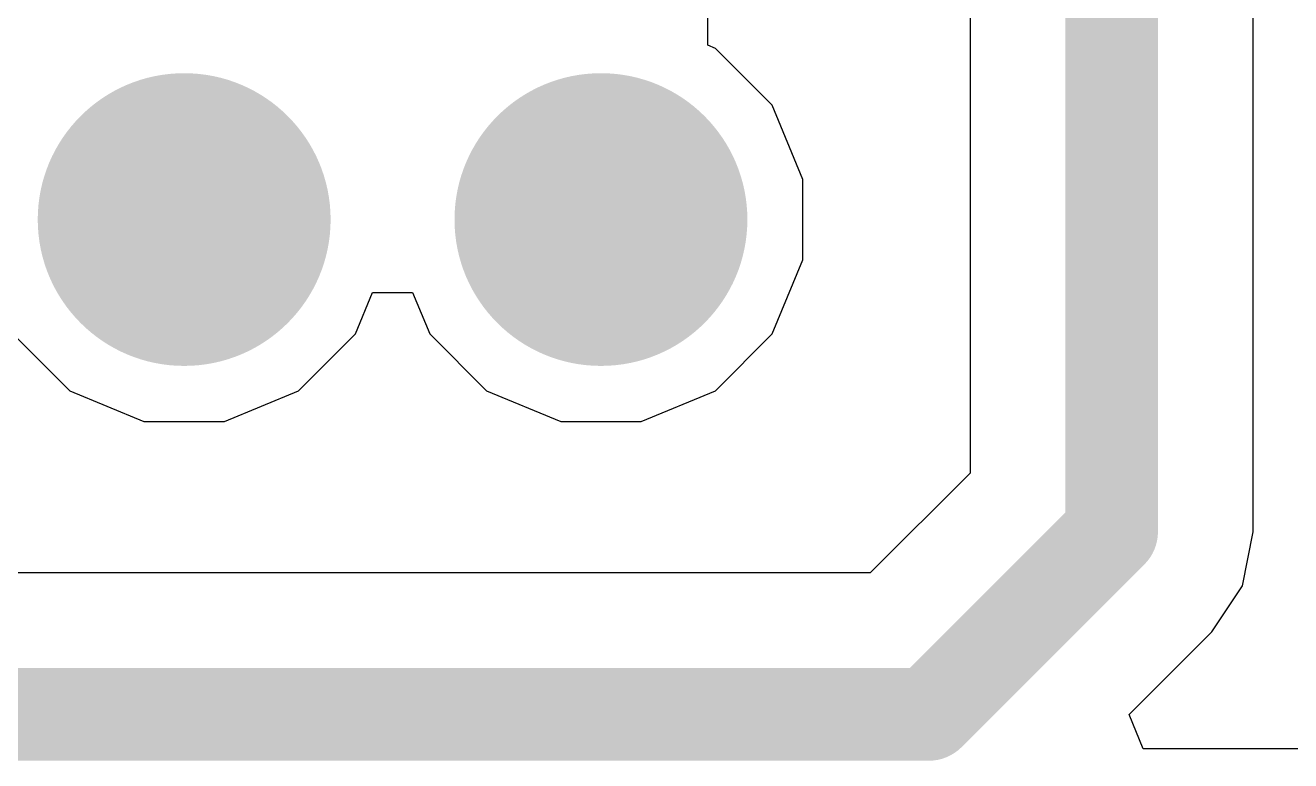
# Model space of a CAD drawing. Header units: inches. Extents: x -4 to 5258, y -4 to 5281.
# Drawn here: x 100.512 to 103.983, y 43.172 to 45.19 of the extents above; entities that cross this region are included whole.
import ezdxf

# ---------------------------------------------------------------- set-up
doc = ezdxf.new("R2010")
doc.units = ezdxf.units.IN
for name, color, linetype in [('Bottom Layer', 5, 'Continuous'), ('Bottom Solder', 6, 'Continuous'), ('Drill Drawing', 1, 'Continuous'), ('Layer 1', 16, 'Continuous'), ('Layer 2', 76, 'Continuous'), ('Top Layer', 1, 'Continuous'), ('Top Solder', 216, 'Continuous'), ('Via Holes', 16, 'Continuous')]:
    doc.layers.add(name, color=color, linetype=linetype)

msp = doc.modelspace()

# ---------------------------------------------------------------- hatches: boundary and pattern name
at = {"layer": 'Bottom Layer'}
h = msp.add_hatch(color=5, dxfattribs=at)
edge = h.paths.add_edge_path()
edge.add_arc((100.948, 44.6568), 0.3, 0, 360)
h = msp.add_hatch(color=5, dxfattribs=at)
edge = h.paths.add_edge_path()
edge.add_arc((102.091, 44.6568), 0.3, 0, 360)
at = {"layer": 'Bottom Solder'}
h = msp.add_hatch(color=6, dxfattribs=at)
edge = h.paths.add_edge_path()
edge.add_arc((100.948, 44.6568), 0.4016, 0, 360)
h = msp.add_hatch(color=6, dxfattribs=at)
edge = h.paths.add_edge_path()
edge.add_arc((102.091, 44.6568), 0.4016, 0, 360)
at = {"layer": 'Layer 1'}
h = msp.add_hatch(color=16, dxfattribs=at)
edge = h.paths.add_edge_path()
edge.add_arc((100.948, 44.6568), 0.3, 0, 360)
h = msp.add_hatch(color=16, dxfattribs=at)
edge = h.paths.add_edge_path()
edge.add_arc((102.091, 44.6568), 0.3, 0, 360)
at = {"layer": 'Layer 2'}
h = msp.add_hatch(color=76, dxfattribs=at)
edge = h.paths.add_edge_path()
edge.add_arc((100.948, 44.6568), 0.3, 0, 360)
h = msp.add_hatch(color=76, dxfattribs=at)
edge = h.paths.add_edge_path()
edge.add_arc((102.091, 44.6568), 0.3, 0, 360)
at = {"layer": 'Top Layer'}
h = msp.add_hatch(color=1, dxfattribs=at)
edge = h.paths.add_edge_path()
edge.add_arc((100.948, 44.6568), 0.3, 0, 360)
h = msp.add_hatch(color=1, dxfattribs=at)
edge = h.paths.add_edge_path()
edge.add_arc((102.091, 44.6568), 0.3, 0, 360)
at = {"layer": 'Top Solder'}
h = msp.add_hatch(color=216, dxfattribs=at)
edge = h.paths.add_edge_path()
edge.add_arc((100.948, 44.6568), 0.4016, 0, 360)
h = msp.add_hatch(color=216, dxfattribs=at)
edge = h.paths.add_edge_path()
edge.add_arc((102.091, 44.6568), 0.4016, 0, 360)
at = {"layer": 'Via Holes'}
h = msp.add_hatch(color=7, dxfattribs=at)
edge = h.paths.add_edge_path()
edge.add_arc((100.948, 44.6568), 0.15, 0, 360)
h = msp.add_hatch(color=7, dxfattribs=at)
edge = h.paths.add_edge_path()
edge.add_arc((102.091, 44.6568), 0.15, 0, 360)

# ---------------------------------------------------------------- linework, layer by layer
at = {"layer": 'Drill Drawing'}
for points in [[(100.821, 44.7838, 0.0508, 0.0508, 0), (100.821, 44.9108, 0.0508, 0.0508, 0)], [(100.821, 44.9108, 0.0508, 0.0508, 0), (101.075, 44.9108, 0.0508, 0.0508, 0)], [(101.075, 44.7838, 0.0508, 0.0508, 0), (101.075, 44.9108, 0.0508, 0.0508, 0)], [(101.964, 44.7838, 0.0508, 0.0508, 0), (101.964, 44.9108, 0.0508, 0.0508, 0)], [(101.964, 44.9108, 0.0508, 0.0508, 0), (102.218, 44.9108, 0.0508, 0.0508, 0)], [(102.218, 44.7838, 0.0508, 0.0508, 0), (102.218, 44.9108, 0.0508, 0.0508, 0)], [(100.694, 44.5298, 0.0508, 0.0508, 0), (100.694, 44.7838, 0.0508, 0.0508, 0)], [(100.694, 44.7838, 0.0508, 0.0508, 0), (100.821, 44.7838, 0.0508, 0.0508, 0)], [(100.8718, 44.733, 0.0508, 0.0508, 0), (100.8718, 44.8092, 0.0508, 0.0508, 0)], [(100.8718, 44.8092, 0.0508, 0.0508, 0), (101.0242, 44.8092, 0.0508, 0.0508, 0)], [(101.0242, 44.733, 0.0508, 0.0508, 0), (101.0242, 44.8092, 0.0508, 0.0508, 0)], [(101.075, 44.7838, 0.0508, 0.0508, 0), (101.202, 44.7838, 0.0508, 0.0508, 0)], [(101.202, 44.5298, 0.0508, 0.0508, 0), (101.202, 44.7838, 0.0508, 0.0508, 0)], [(101.837, 44.5298, 0.0508, 0.0508, 0), (101.837, 44.7838, 0.0508, 0.0508, 0)], [(101.837, 44.7838, 0.0508, 0.0508, 0), (101.964, 44.7838, 0.0508, 0.0508, 0)], [(102.0148, 44.733, 0.0508, 0.0508, 0), (102.0148, 44.8092, 0.0508, 0.0508, 0)], [(102.0148, 44.8092, 0.0508, 0.0508, 0), (102.1672, 44.8092, 0.0508, 0.0508, 0)], [(102.1672, 44.733, 0.0508, 0.0508, 0), (102.1672, 44.8092, 0.0508, 0.0508, 0)], [(102.218, 44.7838, 0.0508, 0.0508, 0), (102.345, 44.7838, 0.0508, 0.0508, 0)], [(102.345, 44.5298, 0.0508, 0.0508, 0), (102.345, 44.7838, 0.0508, 0.0508, 0)], [(100.7956, 44.5806, 0.0508, 0.0508, 0), (100.7956, 44.733, 0.0508, 0.0508, 0)], [(100.7956, 44.733, 0.0508, 0.0508, 0), (100.8718, 44.733, 0.0508, 0.0508, 0)], [(101.0242, 44.733, 0.0508, 0.0508, 0), (101.1004, 44.733, 0.0508, 0.0508, 0)], [(101.1004, 44.5806, 0.0508, 0.0508, 0), (101.1004, 44.733, 0.0508, 0.0508, 0)], [(101.9386, 44.5806, 0.0508, 0.0508, 0), (101.9386, 44.733, 0.0508, 0.0508, 0)], [(101.9386, 44.733, 0.0508, 0.0508, 0), (102.0148, 44.733, 0.0508, 0.0508, 0)], [(102.1672, 44.733, 0.0508, 0.0508, 0), (102.2434, 44.733, 0.0508, 0.0508, 0)], [(102.2434, 44.5806, 0.0508, 0.0508, 0), (102.2434, 44.733, 0.0508, 0.0508, 0)], [(100.7956, 44.5806, 0.0508, 0.0508, 0), (100.8718, 44.5806, 0.0508, 0.0508, 0)], [(100.8718, 44.5044, 0.0508, 0.0508, 0), (100.8718, 44.5806, 0.0508, 0.0508, 0)], [(101.0242, 44.5806, 0.0508, 0.0508, 0), (101.1004, 44.5806, 0.0508, 0.0508, 0)], [(101.0242, 44.5044, 0.0508, 0.0508, 0), (101.0242, 44.5806, 0.0508, 0.0508, 0)], [(101.9386, 44.5806, 0.0508, 0.0508, 0), (102.0148, 44.5806, 0.0508, 0.0508, 0)], [(102.0148, 44.5044, 0.0508, 0.0508, 0), (102.0148, 44.5806, 0.0508, 0.0508, 0)], [(102.1672, 44.5806, 0.0508, 0.0508, 0), (102.2434, 44.5806, 0.0508, 0.0508, 0)], [(102.1672, 44.5044, 0.0508, 0.0508, 0), (102.1672, 44.5806, 0.0508, 0.0508, 0)], [(100.694, 44.5298, 0.0508, 0.0508, 0), (100.821, 44.5298, 0.0508, 0.0508, 0)], [(100.821, 44.4028, 0.0508, 0.0508, 0), (100.821, 44.5298, 0.0508, 0.0508, 0)], [(100.8718, 44.5044, 0.0508, 0.0508, 0), (101.0242, 44.5044, 0.0508, 0.0508, 0)], [(101.075, 44.5298, 0.0508, 0.0508, 0), (101.202, 44.5298, 0.0508, 0.0508, 0)], [(101.075, 44.4028, 0.0508, 0.0508, 0), (101.075, 44.5298, 0.0508, 0.0508, 0)], [(101.837, 44.5298, 0.0508, 0.0508, 0), (101.964, 44.5298, 0.0508, 0.0508, 0)], [(101.964, 44.4028, 0.0508, 0.0508, 0), (101.964, 44.5298, 0.0508, 0.0508, 0)], [(102.0148, 44.5044, 0.0508, 0.0508, 0), (102.1672, 44.5044, 0.0508, 0.0508, 0)], [(102.218, 44.5298, 0.0508, 0.0508, 0), (102.345, 44.5298, 0.0508, 0.0508, 0)], [(102.218, 44.4028, 0.0508, 0.0508, 0), (102.218, 44.5298, 0.0508, 0.0508, 0)], [(100.821, 44.4028, 0.0508, 0.0508, 0), (101.075, 44.4028, 0.0508, 0.0508, 0)], [(101.964, 44.4028, 0.0508, 0.0508, 0), (102.218, 44.4028, 0.0508, 0.0508, 0)]]:
    msp.add_lwpolyline(points, format="xyseb", dxfattribs=at)
for points in [[(100.8083, 44.9108, 0.0254, 0.0254, 1), (100.8337, 44.9108, 0.0254, 0.0254, 1)], [(100.8083, 44.9108, 0.0254, 0.0254, 1), (100.8337, 44.9108, 0.0254, 0.0254, 1)], [(101.0623, 44.9108, 0.0254, 0.0254, 1), (101.0877, 44.9108, 0.0254, 0.0254, 1)], [(101.0623, 44.9108, 0.0254, 0.0254, 1), (101.0877, 44.9108, 0.0254, 0.0254, 1)], [(101.9513, 44.9108, 0.0254, 0.0254, 1), (101.9767, 44.9108, 0.0254, 0.0254, 1)], [(101.9513, 44.9108, 0.0254, 0.0254, 1), (101.9767, 44.9108, 0.0254, 0.0254, 1)], [(102.2053, 44.9108, 0.0254, 0.0254, 1), (102.2307, 44.9108, 0.0254, 0.0254, 1)], [(102.2053, 44.9108, 0.0254, 0.0254, 1), (102.2307, 44.9108, 0.0254, 0.0254, 1)], [(100.6813, 44.7838, 0.0254, 0.0254, 1), (100.7067, 44.7838, 0.0254, 0.0254, 1)], [(100.6813, 44.7838, 0.0254, 0.0254, 1), (100.7067, 44.7838, 0.0254, 0.0254, 1)], [(100.8083, 44.7838, 0.0254, 0.0254, 1), (100.8337, 44.7838, 0.0254, 0.0254, 1)], [(100.8083, 44.7838, 0.0254, 0.0254, 1), (100.8337, 44.7838, 0.0254, 0.0254, 1)], [(100.8591, 44.8092, 0.0254, 0.0254, 1), (100.8845, 44.8092, 0.0254, 0.0254, 1)], [(100.8591, 44.8092, 0.0254, 0.0254, 1), (100.8845, 44.8092, 0.0254, 0.0254, 1)], [(101.0115, 44.8092, 0.0254, 0.0254, 1), (101.0369, 44.8092, 0.0254, 0.0254, 1)], [(101.0115, 44.8092, 0.0254, 0.0254, 1), (101.0369, 44.8092, 0.0254, 0.0254, 1)], [(101.0623, 44.7838, 0.0254, 0.0254, 1), (101.0877, 44.7838, 0.0254, 0.0254, 1)], [(101.0623, 44.7838, 0.0254, 0.0254, 1), (101.0877, 44.7838, 0.0254, 0.0254, 1)], [(101.1893, 44.7838, 0.0254, 0.0254, 1), (101.2147, 44.7838, 0.0254, 0.0254, 1)], [(101.1893, 44.7838, 0.0254, 0.0254, 1), (101.2147, 44.7838, 0.0254, 0.0254, 1)], [(101.8243, 44.7838, 0.0254, 0.0254, 1), (101.8497, 44.7838, 0.0254, 0.0254, 1)], [(101.8243, 44.7838, 0.0254, 0.0254, 1), (101.8497, 44.7838, 0.0254, 0.0254, 1)], [(101.9513, 44.7838, 0.0254, 0.0254, 1), (101.9767, 44.7838, 0.0254, 0.0254, 1)], [(101.9513, 44.7838, 0.0254, 0.0254, 1), (101.9767, 44.7838, 0.0254, 0.0254, 1)], [(102.0021, 44.8092, 0.0254, 0.0254, 1), (102.0275, 44.8092, 0.0254, 0.0254, 1)], [(102.0021, 44.8092, 0.0254, 0.0254, 1), (102.0275, 44.8092, 0.0254, 0.0254, 1)], [(102.1545, 44.8092, 0.0254, 0.0254, 1), (102.1799, 44.8092, 0.0254, 0.0254, 1)], [(102.1545, 44.8092, 0.0254, 0.0254, 1), (102.1799, 44.8092, 0.0254, 0.0254, 1)], [(102.2053, 44.7838, 0.0254, 0.0254, 1), (102.2307, 44.7838, 0.0254, 0.0254, 1)], [(102.2053, 44.7838, 0.0254, 0.0254, 1), (102.2307, 44.7838, 0.0254, 0.0254, 1)], [(102.3323, 44.7838, 0.0254, 0.0254, 1), (102.3577, 44.7838, 0.0254, 0.0254, 1)], [(102.3323, 44.7838, 0.0254, 0.0254, 1), (102.3577, 44.7838, 0.0254, 0.0254, 1)], [(100.7829, 44.733, 0.0254, 0.0254, 1), (100.8083, 44.733, 0.0254, 0.0254, 1)], [(100.7829, 44.733, 0.0254, 0.0254, 1), (100.8083, 44.733, 0.0254, 0.0254, 1)], [(100.8591, 44.733, 0.0254, 0.0254, 1), (100.8845, 44.733, 0.0254, 0.0254, 1)], [(100.8591, 44.733, 0.0254, 0.0254, 1), (100.8845, 44.733, 0.0254, 0.0254, 1)], [(101.0115, 44.733, 0.0254, 0.0254, 1), (101.0369, 44.733, 0.0254, 0.0254, 1)], [(101.0115, 44.733, 0.0254, 0.0254, 1), (101.0369, 44.733, 0.0254, 0.0254, 1)], [(101.0877, 44.733, 0.0254, 0.0254, 1), (101.1131, 44.733, 0.0254, 0.0254, 1)], [(101.0877, 44.733, 0.0254, 0.0254, 1), (101.1131, 44.733, 0.0254, 0.0254, 1)], [(101.9259, 44.733, 0.0254, 0.0254, 1), (101.9513, 44.733, 0.0254, 0.0254, 1)], [(101.9259, 44.733, 0.0254, 0.0254, 1), (101.9513, 44.733, 0.0254, 0.0254, 1)], [(102.0021, 44.733, 0.0254, 0.0254, 1), (102.0275, 44.733, 0.0254, 0.0254, 1)], [(102.0021, 44.733, 0.0254, 0.0254, 1), (102.0275, 44.733, 0.0254, 0.0254, 1)], [(102.1545, 44.733, 0.0254, 0.0254, 1), (102.1799, 44.733, 0.0254, 0.0254, 1)], [(102.1545, 44.733, 0.0254, 0.0254, 1), (102.1799, 44.733, 0.0254, 0.0254, 1)], [(102.2307, 44.733, 0.0254, 0.0254, 1), (102.2561, 44.733, 0.0254, 0.0254, 1)], [(102.2307, 44.733, 0.0254, 0.0254, 1), (102.2561, 44.733, 0.0254, 0.0254, 1)], [(100.7829, 44.5806, 0.0254, 0.0254, 1), (100.8083, 44.5806, 0.0254, 0.0254, 1)], [(100.7829, 44.5806, 0.0254, 0.0254, 1), (100.8083, 44.5806, 0.0254, 0.0254, 1)], [(100.8591, 44.5806, 0.0254, 0.0254, 1), (100.8845, 44.5806, 0.0254, 0.0254, 1)], [(100.8591, 44.5806, 0.0254, 0.0254, 1), (100.8845, 44.5806, 0.0254, 0.0254, 1)], [(101.0115, 44.5806, 0.0254, 0.0254, 1), (101.0369, 44.5806, 0.0254, 0.0254, 1)], [(101.0115, 44.5806, 0.0254, 0.0254, 1), (101.0369, 44.5806, 0.0254, 0.0254, 1)], [(101.0877, 44.5806, 0.0254, 0.0254, 1), (101.1131, 44.5806, 0.0254, 0.0254, 1)], [(101.0877, 44.5806, 0.0254, 0.0254, 1), (101.1131, 44.5806, 0.0254, 0.0254, 1)], [(101.9259, 44.5806, 0.0254, 0.0254, 1), (101.9513, 44.5806, 0.0254, 0.0254, 1)], [(101.9259, 44.5806, 0.0254, 0.0254, 1), (101.9513, 44.5806, 0.0254, 0.0254, 1)], [(102.0021, 44.5806, 0.0254, 0.0254, 1), (102.0275, 44.5806, 0.0254, 0.0254, 1)], [(102.0021, 44.5806, 0.0254, 0.0254, 1), (102.0275, 44.5806, 0.0254, 0.0254, 1)], [(102.1545, 44.5806, 0.0254, 0.0254, 1), (102.1799, 44.5806, 0.0254, 0.0254, 1)], [(102.1545, 44.5806, 0.0254, 0.0254, 1), (102.1799, 44.5806, 0.0254, 0.0254, 1)], [(102.2307, 44.5806, 0.0254, 0.0254, 1), (102.2561, 44.5806, 0.0254, 0.0254, 1)], [(102.2307, 44.5806, 0.0254, 0.0254, 1), (102.2561, 44.5806, 0.0254, 0.0254, 1)], [(100.6813, 44.5298, 0.0254, 0.0254, 1), (100.7067, 44.5298, 0.0254, 0.0254, 1)], [(100.6813, 44.5298, 0.0254, 0.0254, 1), (100.7067, 44.5298, 0.0254, 0.0254, 1)], [(100.8083, 44.5298, 0.0254, 0.0254, 1), (100.8337, 44.5298, 0.0254, 0.0254, 1)], [(100.8083, 44.5298, 0.0254, 0.0254, 1), (100.8337, 44.5298, 0.0254, 0.0254, 1)], [(100.8591, 44.5044, 0.0254, 0.0254, 1), (100.8845, 44.5044, 0.0254, 0.0254, 1)], [(100.8591, 44.5044, 0.0254, 0.0254, 1), (100.8845, 44.5044, 0.0254, 0.0254, 1)], [(101.0115, 44.5044, 0.0254, 0.0254, 1), (101.0369, 44.5044, 0.0254, 0.0254, 1)], [(101.0115, 44.5044, 0.0254, 0.0254, 1), (101.0369, 44.5044, 0.0254, 0.0254, 1)], [(101.0623, 44.5298, 0.0254, 0.0254, 1), (101.0877, 44.5298, 0.0254, 0.0254, 1)], [(101.0623, 44.5298, 0.0254, 0.0254, 1), (101.0877, 44.5298, 0.0254, 0.0254, 1)], [(101.1893, 44.5298, 0.0254, 0.0254, 1), (101.2147, 44.5298, 0.0254, 0.0254, 1)], [(101.1893, 44.5298, 0.0254, 0.0254, 1), (101.2147, 44.5298, 0.0254, 0.0254, 1)], [(101.8243, 44.5298, 0.0254, 0.0254, 1), (101.8497, 44.5298, 0.0254, 0.0254, 1)], [(101.8243, 44.5298, 0.0254, 0.0254, 1), (101.8497, 44.5298, 0.0254, 0.0254, 1)], [(101.9513, 44.5298, 0.0254, 0.0254, 1), (101.9767, 44.5298, 0.0254, 0.0254, 1)], [(101.9513, 44.5298, 0.0254, 0.0254, 1), (101.9767, 44.5298, 0.0254, 0.0254, 1)], [(102.0021, 44.5044, 0.0254, 0.0254, 1), (102.0275, 44.5044, 0.0254, 0.0254, 1)], [(102.0021, 44.5044, 0.0254, 0.0254, 1), (102.0275, 44.5044, 0.0254, 0.0254, 1)], [(102.1545, 44.5044, 0.0254, 0.0254, 1), (102.1799, 44.5044, 0.0254, 0.0254, 1)], [(102.1545, 44.5044, 0.0254, 0.0254, 1), (102.1799, 44.5044, 0.0254, 0.0254, 1)], [(102.2053, 44.5298, 0.0254, 0.0254, 1), (102.2307, 44.5298, 0.0254, 0.0254, 1)], [(102.2053, 44.5298, 0.0254, 0.0254, 1), (102.2307, 44.5298, 0.0254, 0.0254, 1)], [(102.3323, 44.5298, 0.0254, 0.0254, 1), (102.3577, 44.5298, 0.0254, 0.0254, 1)], [(102.3323, 44.5298, 0.0254, 0.0254, 1), (102.3577, 44.5298, 0.0254, 0.0254, 1)], [(100.8083, 44.4028, 0.0254, 0.0254, 1), (100.8337, 44.4028, 0.0254, 0.0254, 1)], [(100.8083, 44.4028, 0.0254, 0.0254, 1), (100.8337, 44.4028, 0.0254, 0.0254, 1)], [(101.0623, 44.4028, 0.0254, 0.0254, 1), (101.0877, 44.4028, 0.0254, 0.0254, 1)], [(101.0623, 44.4028, 0.0254, 0.0254, 1), (101.0877, 44.4028, 0.0254, 0.0254, 1)], [(101.9513, 44.4028, 0.0254, 0.0254, 1), (101.9767, 44.4028, 0.0254, 0.0254, 1)], [(101.9513, 44.4028, 0.0254, 0.0254, 1), (101.9767, 44.4028, 0.0254, 0.0254, 1)], [(102.2053, 44.4028, 0.0254, 0.0254, 1), (102.2307, 44.4028, 0.0254, 0.0254, 1)], [(102.2053, 44.4028, 0.0254, 0.0254, 1), (102.2307, 44.4028, 0.0254, 0.0254, 1)]]:
    msp.add_lwpolyline(points, format="xyseb", close=True, dxfattribs=at)
at = {"layer": 'Layer 2'}
for p, q in [((103.1033, 64.0626), (103.1033, 43.9612)), ((103.8802, 43.8003), (103.8802, 64.0626)), ((102.3846, 45.1349), (102.3846, 45.2365)), ((102.4048, 45.1265), (102.3846, 45.1349)), ((102.5606, 44.9707), (102.4048, 45.1265)), ((102.645, 44.767), (102.5606, 44.9707)), ((102.645, 44.5467), (102.645, 44.767)), ((102.5606, 44.343), (102.645, 44.5467)), ((101.4176, 44.343), (101.4645, 44.4562)), ((101.4645, 44.4562), (101.5745, 44.4562)), ((101.5745, 44.4562), (101.6213, 44.343)), ((100.4783, 44.343), (100.6342, 44.1872)), ((101.2618, 44.1872), (101.4176, 44.343)), ((101.6213, 44.343), (101.7772, 44.1872)), ((102.4048, 44.1872), (102.5606, 44.343)), ((100.6342, 44.1872), (100.8378, 44.1029)), ((101.0582, 44.1029), (101.2618, 44.1872)), ((101.7772, 44.1872), (101.9808, 44.1029)), ((102.2012, 44.1029), (102.4048, 44.1872)), ((100.8378, 44.1029), (101.0582, 44.1029)), ((101.9808, 44.1029), (102.2012, 44.1029)), ((103.1033, 43.9612), (102.8294, 43.6873)), ((103.8506, 43.6516), (103.8802, 43.8003)), ((102.8294, 43.6873), (96.3224, 43.6873)), ((103.7664, 43.5256), (103.8506, 43.6516)), ((103.5394, 43.2986), (103.7664, 43.5256)), ((103.5783, 43.2047), (103.5394, 43.2986)), ((129.5629, 43.2047), (103.5783, 43.2047))]:
    msp.add_line(p, q, dxfattribs=at)
for points in [[(103.4917, 43.8003, 0.254, 0.254, 0), (103.4917, 64.4576, 0.254, 0.254, 0)], [(102.9903, 43.2988, 0.254, 0.254, 0), (103.4917, 43.8003, 0.254, 0.254, 0)], [(45.7468, 43.2988, 0.254, 0.254, 0), (102.9903, 43.2988, 0.254, 0.254, 0)]]:
    msp.add_lwpolyline(points, format="xyseb", dxfattribs=at)
for points in [[(103.4282, 43.8003, 0.127, 0.127, 1), (103.5552, 43.8003, 0.127, 0.127, 1)], [(103.4282, 43.8003, 0.127, 0.127, 1), (103.5552, 43.8003, 0.127, 0.127, 1)], [(102.9268, 43.2988, 0.127, 0.127, 1), (103.0538, 43.2988, 0.127, 0.127, 1)], [(102.9268, 43.2988, 0.127, 0.127, 1), (103.0538, 43.2988, 0.127, 0.127, 1)]]:
    msp.add_lwpolyline(points, format="xyseb", close=True, dxfattribs=at)

doc.saveas('drawing.dxf')
